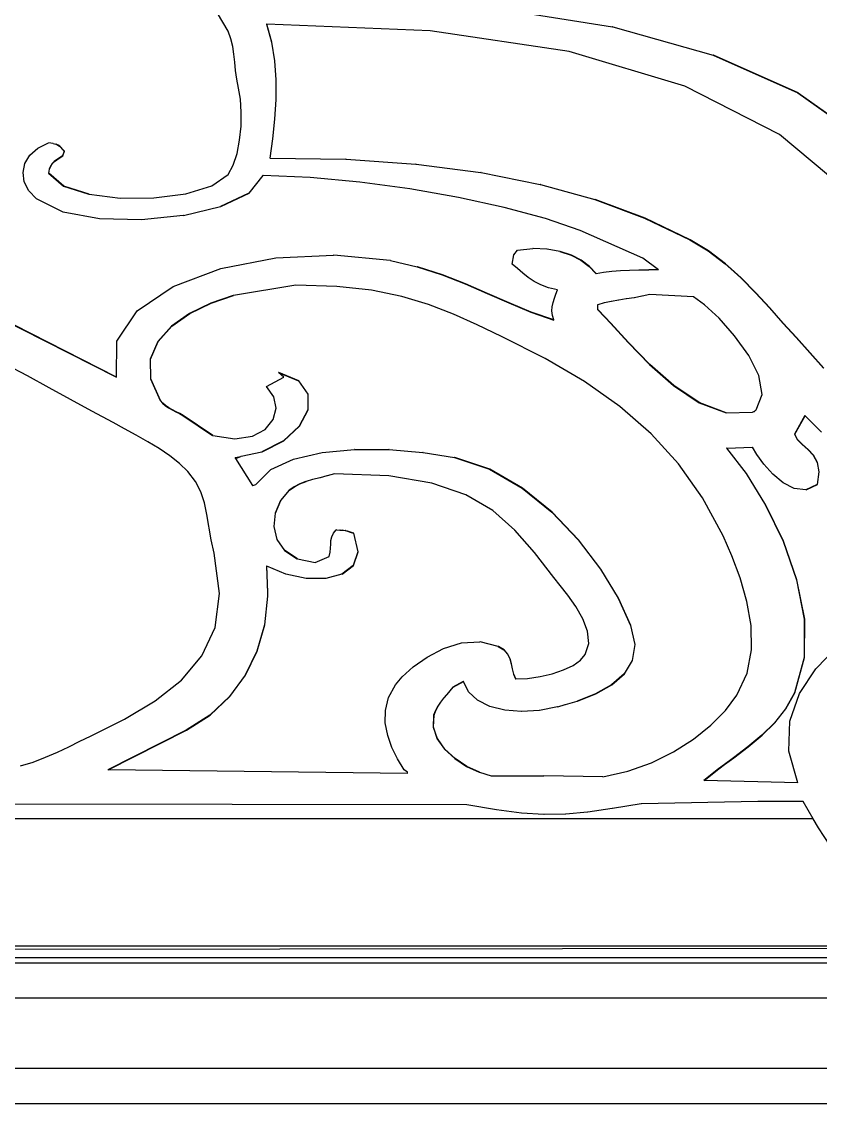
# Model space of a CAD drawing. Header units: inches. Extents: x 1397 to 20304, y -27267 to -746.
# Drawn here: x 14009.05 to 14020.41, y -23975.76 to -23960.36 of the extents above; entities that cross this region are included whole.
import ezdxf

# ---------------------------------------------------------------- set-up
doc = ezdxf.new("R2010")
doc.units = ezdxf.units.IN
doc.header["$LTSCALE"] = 17
doc.header["$MEASUREMENT"] = 0
doc.layers.add('25 BOT BAR', color=12, linetype='Continuous', lineweight=25)

# ---------------------------------------------------------------- blocks, each defined once
blk = doc.blocks.new('A$C99292ed1')
for p, q in [((95.521, 16.492), (95.294, 16.971)), ((99.402, 16.884), (100.993, 16.566)), ((95.563, 16.355), (95.521, 16.492)), ((96.067, 16.617), (96.138, 16.297)), ((96.072, 16.616), (96.067, 16.617)), ((96.143, 16.297), (96.072, 16.616)), ((98.396, 16.496), (96.072, 16.616)), ((100.373, 16.127), (98.396, 16.496)), ((100.997, 16.566), (100.993, 16.566)), ((100.997, 16.566), (102.423, 16.064)), ((95.589, 16.217), (95.563, 16.355)), ((95.606, 16.079), (95.589, 16.217)), ((96.143, 16.297), (96.138, 16.297)), ((96.138, 16.297), (96.181, 15.964)), ((96.186, 15.964), (96.143, 16.297)), ((95.617, 15.937), (95.606, 16.079)), ((102.022, 15.511), (100.373, 16.127)), ((102.423, 16.064), (103.63, 15.394)), ((102.428, 16.064), (102.423, 16.064)), ((103.635, 15.394), (102.428, 16.064)), ((95.629, 15.791), (95.617, 15.937)), ((96.186, 15.964), (96.181, 15.964)), ((96.181, 15.964), (96.2, 15.622)), ((96.205, 15.622), (96.186, 15.964)), ((95.645, 15.638), (95.629, 15.791)), ((95.67, 15.476), (95.645, 15.638)), ((96.2, 15.622), (96.199, 15.37)), ((96.205, 15.622), (96.2, 15.622)), ((96.204, 15.37), (96.205, 15.622)), ((95.697, 15.279), (95.67, 15.476)), ((103.366, 14.649), (102.022, 15.511)), ((95.709, 15.048), (95.697, 15.279)), ((96.199, 15.273), (96.182, 14.923)), ((96.187, 14.923), (96.204, 15.273)), ((96.199, 15.37), (96.204, 15.37)), ((96.199, 15.37), (96.199, 15.273)), ((96.204, 15.273), (96.199, 15.273)), ((96.204, 15.273), (96.204, 15.37)), ((103.635, 15.394), (103.63, 15.394)), ((103.63, 15.394), (104.556, 14.57)), ((103.635, 15.394), (104.521, 14.606)), ((95.706, 14.8), (95.709, 15.048)), ((95.686, 14.549), (95.706, 14.8)), ((96.182, 14.923), (96.153, 14.574)), ((96.158, 14.574), (96.187, 14.923)), ((96.187, 14.923), (96.182, 14.923)), ((104.426, 13.543), (103.366, 14.649)), ((92.813, 14.409), (92.967, 14.501)), ((92.97, 14.5), (92.967, 14.501)), ((92.972, 14.501), (92.97, 14.5)), ((93.027, 14.49), (92.972, 14.501)), ((93.032, 14.49), (93.027, 14.49)), ((93.032, 14.49), (93.07, 14.477)), ((93.074, 14.477), (93.07, 14.477)), ((93.07, 14.477), (93.1, 14.462)), ((93.105, 14.462), (93.074, 14.477)), ((95.65, 14.312), (95.686, 14.549)), ((96.153, 14.574), (96.116, 14.232)), ((96.121, 14.232), (96.158, 14.574)), ((96.158, 14.574), (96.153, 14.574)), ((92.7, 14.285), (92.813, 14.409)), ((93.105, 14.462), (93.1, 14.462)), ((93.1, 14.462), (93.123, 14.444)), ((93.127, 14.444), (93.105, 14.462)), ((93.123, 14.444), (93.142, 14.421)), ((93.127, 14.444), (93.123, 14.444)), ((93.147, 14.421), (93.127, 14.444)), ((93.147, 14.421), (93.142, 14.421)), ((93.142, 14.421), (93.163, 14.392)), ((93.168, 14.392), (93.147, 14.421)), ((93.168, 14.392), (93.163, 14.392)), ((93.163, 14.392), (93.19, 14.356)), ((93.19, 14.356), (93.166, 14.273)), ((93.195, 14.356), (93.168, 14.392)), ((93.17, 14.273), (93.195, 14.356)), ((93.195, 14.356), (93.19, 14.356)), ((92.631, 14.137), (92.7, 14.285)), ((93.046, 14.169), (93.017, 14.134)), ((93.022, 14.134), (93.051, 14.169)), ((93.082, 14.2), (93.046, 14.169)), ((93.051, 14.169), (93.046, 14.169)), ((93.051, 14.169), (93.086, 14.2)), ((93.121, 14.234), (93.082, 14.2)), ((93.086, 14.2), (93.082, 14.2)), ((93.086, 14.2), (93.126, 14.234)), ((93.166, 14.273), (93.121, 14.234)), ((93.126, 14.234), (93.121, 14.234)), ((93.126, 14.234), (93.17, 14.273)), ((93.17, 14.273), (93.166, 14.273)), ((95.595, 14.105), (95.65, 14.312)), ((96.121, 14.232), (96.116, 14.232)), ((96.121, 14.232), (97.195, 14.211)), ((97.2, 14.211), (97.195, 14.211)), ((97.2, 14.211), (98.194, 14.124)), ((92.604, 13.976), (92.631, 14.137)), ((92.977, 14.035), (92.967, 13.962)), ((92.972, 13.962), (92.981, 14.035)), ((92.993, 14.091), (92.977, 14.035)), ((92.981, 14.035), (92.977, 14.035)), ((92.981, 14.035), (92.998, 14.091)), ((93.017, 14.134), (92.993, 14.091)), ((92.998, 14.091), (92.993, 14.091)), ((92.998, 14.091), (93.022, 14.134)), ((93.022, 14.134), (93.017, 14.134)), ((95.521, 13.941), (95.595, 14.105)), ((98.199, 14.124), (98.194, 14.124)), ((98.199, 14.124), (99.116, 13.974)), ((92.622, 13.811), (92.604, 13.976)), ((92.972, 13.962), (92.967, 13.962)), ((92.967, 13.962), (93.182, 13.733)), ((93.187, 13.733), (92.972, 13.962)), ((95.29, 13.738), (95.521, 13.941)), ((96.017, 13.921), (95.815, 13.61)), ((95.82, 13.61), (96.022, 13.92)), ((96.022, 13.92), (96.017, 13.921)), ((96.69, 13.884), (96.022, 13.92)), ((97.395, 13.803), (96.69, 13.884)), ((99.121, 13.974), (99.116, 13.974)), ((99.121, 13.974), (99.964, 13.763)), ((92.685, 13.651), (92.622, 13.811)), ((93.187, 13.733), (93.182, 13.733)), ((93.182, 13.733), (93.541, 13.587)), ((93.546, 13.587), (93.187, 13.733)), ((94.919, 13.597), (95.29, 13.738)), ((98.106, 13.683), (97.395, 13.803)), ((99.969, 13.763), (99.964, 13.763)), ((99.969, 13.763), (100.741, 13.492)), ((92.794, 13.506), (92.685, 13.651)), ((93.546, 13.587), (93.541, 13.587)), ((93.546, 13.587), (93.988, 13.517)), ((94.467, 13.522), (94.919, 13.597)), ((95.815, 13.61), (95.414, 13.37)), ((95.419, 13.37), (95.82, 13.61)), ((95.82, 13.61), (95.815, 13.61)), ((98.8, 13.531), (98.106, 13.683)), ((93.174, 13.272), (92.794, 13.506)), ((93.988, 13.517), (94.467, 13.522)), ((99.452, 13.354), (98.8, 13.531)), ((100.741, 13.492), (101.449, 13.164)), ((100.746, 13.492), (100.741, 13.492)), ((101.454, 13.164), (100.746, 13.492)), ((93.694, 13.15), (93.174, 13.272)), ((94.886, 13.208), (95.414, 13.37)), ((95.419, 13.37), (95.414, 13.37)), ((100.037, 13.157), (99.452, 13.354)), ((94.29, 13.132), (93.694, 13.15)), ((94.881, 13.208), (94.29, 13.132)), ((94.886, 13.208), (94.881, 13.208)), ((100.53, 12.946), (100.037, 13.157)), ((101.454, 13.164), (101.449, 13.164)), ((101.449, 13.164), (102.093, 12.78)), ((102.097, 12.78), (101.454, 13.164)), ((101.423, 12.448), (100.53, 12.946)), ((102.097, 12.78), (102.093, 12.78)), ((102.093, 12.78), (102.353, 12.58)), ((102.358, 12.58), (102.097, 12.78)), ((96.201, 12.456), (97.023, 12.506)), ((97.025, 12.506), (97.023, 12.506)), ((97.028, 12.506), (97.025, 12.506)), ((97.827, 12.407), (97.028, 12.506)), ((99.563, 12.344), (99.588, 12.51)), ((99.588, 12.51), (99.638, 12.593)), ((99.638, 12.593), (99.857, 12.62)), ((99.861, 12.62), (99.857, 12.62)), ((99.862, 12.62), (99.861, 12.62)), ((100.059, 12.612), (99.862, 12.62)), ((100.063, 12.612), (100.059, 12.612)), ((100.241, 12.571), (100.063, 12.612)), ((100.241, 12.571), (100.403, 12.504)), ((100.246, 12.571), (100.241, 12.571)), ((100.408, 12.504), (100.246, 12.571)), ((100.403, 12.504), (100.543, 12.413)), ((100.408, 12.504), (100.403, 12.504)), ((100.548, 12.413), (100.408, 12.504)), ((102.358, 12.58), (102.353, 12.58)), ((102.353, 12.58), (102.593, 12.351)), ((102.598, 12.351), (102.358, 12.58)), ((95.42, 12.266), (96.201, 12.456)), ((97.832, 12.407), (97.827, 12.407)), ((97.832, 12.407), (98.214, 12.295)), ((99.64, 12.265), (99.563, 12.344)), ((100.548, 12.413), (100.543, 12.413)), ((100.543, 12.413), (100.66, 12.303)), ((100.665, 12.303), (100.548, 12.413)), ((101.646, 12.241), (101.423, 12.448)), ((102.598, 12.351), (102.593, 12.351)), ((102.593, 12.351), (102.675, 12.259)), ((102.678, 12.26), (102.598, 12.351)), ((94.742, 11.948), (95.42, 12.266)), ((98.219, 12.295), (98.214, 12.295)), ((98.214, 12.295), (98.567, 12.155)), ((98.572, 12.155), (98.219, 12.295)), ((99.714, 12.185), (99.64, 12.265)), ((99.791, 12.108), (99.714, 12.185)), ((100.66, 12.303), (100.754, 12.179)), ((100.665, 12.303), (100.66, 12.303)), ((100.758, 12.179), (100.665, 12.303)), ((100.754, 12.179), (100.758, 12.179)), ((100.758, 12.179), (100.863, 12.202)), ((100.863, 12.202), (100.98, 12.219)), ((100.98, 12.219), (101.104, 12.231)), ((101.104, 12.231), (101.233, 12.238)), ((101.233, 12.238), (101.368, 12.241)), ((101.368, 12.241), (101.506, 12.241)), ((101.506, 12.241), (101.508, 12.241)), ((101.511, 12.241), (101.508, 12.241)), ((101.646, 12.241), (101.511, 12.241)), ((102.675, 12.259), (102.678, 12.26)), ((102.675, 12.259), (102.816, 12.101)), ((102.821, 12.101), (102.678, 12.26)), ((98.567, 12.155), (98.895, 11.995)), ((98.572, 12.155), (98.567, 12.155)), ((98.899, 11.995), (98.572, 12.155)), ((99.875, 12.036), (99.791, 12.108)), ((99.97, 11.974), (99.875, 12.036)), ((102.821, 12.101), (102.816, 12.101)), ((102.816, 12.101), (103.025, 11.836)), ((103.03, 11.836), (102.821, 12.101)), ((94.228, 11.513), (94.742, 11.948)), ((96.488, 11.971), (95.6, 11.784)), ((97.068, 11.948), (96.488, 11.971)), ((97.563, 11.879), (97.068, 11.948)), ((97.993, 11.769), (97.563, 11.879)), ((98.895, 11.995), (99.208, 11.824)), ((98.899, 11.995), (98.895, 11.995)), ((99.212, 11.824), (98.899, 11.995)), ((100.079, 11.923), (99.97, 11.974)), ((100.208, 11.888), (100.079, 11.923)), ((100.186, 11.811), (100.208, 11.888)), ((95.596, 11.784), (95.275, 11.652)), ((95.28, 11.652), (95.6, 11.784)), ((95.6, 11.784), (95.596, 11.784)), ((98.375, 11.626), (97.993, 11.769)), ((99.212, 11.824), (99.208, 11.824)), ((99.208, 11.824), (99.516, 11.654)), ((99.521, 11.654), (99.212, 11.824)), ((100.145, 11.662), (100.164, 11.736)), ((100.164, 11.736), (100.186, 11.811)), ((101.187, 11.725), (101.082, 11.704)), ((101.192, 11.725), (101.187, 11.725)), ((101.299, 11.747), (101.192, 11.725)), ((101.303, 11.747), (101.299, 11.747)), ((101.411, 11.773), (101.303, 11.747)), ((101.416, 11.773), (101.411, 11.773)), ((101.522, 11.805), (101.416, 11.773)), ((102.142, 11.764), (101.522, 11.805)), ((102.299, 11.623), (102.142, 11.764)), ((103.03, 11.836), (103.025, 11.836)), ((103.025, 11.836), (103.224, 11.566)), ((103.229, 11.566), (103.03, 11.836)), ((91.975, 11.577), (93.934, 10.333)), ((93.934, 10.336), (91.98, 11.577)), ((95.275, 11.652), (94.974, 11.469)), ((94.979, 11.469), (95.28, 11.652)), ((95.28, 11.652), (95.275, 11.652)), ((98.727, 11.456), (98.375, 11.626)), ((99.521, 11.654), (99.516, 11.654)), ((99.516, 11.654), (99.83, 11.492)), ((99.834, 11.492), (99.521, 11.654)), ((100.128, 11.511), (100.132, 11.587)), ((100.132, 11.587), (100.145, 11.662)), ((100.778, 11.619), (100.778, 11.536)), ((100.783, 11.619), (100.778, 11.619)), ((100.871, 11.654), (100.783, 11.619)), ((100.783, 11.536), (100.783, 11.619)), ((100.876, 11.654), (100.871, 11.654)), ((100.972, 11.682), (100.876, 11.654)), ((100.976, 11.682), (100.972, 11.682)), ((101.077, 11.704), (100.976, 11.682)), ((101.082, 11.704), (101.077, 11.704)), ((102.507, 11.381), (102.299, 11.623)), ((103.224, 11.566), (103.416, 11.297)), ((103.229, 11.566), (103.224, 11.566)), ((103.421, 11.297), (103.229, 11.566)), ((93.939, 10.971), (94.228, 11.513)), ((94.974, 11.469), (94.715, 11.24)), ((94.72, 11.24), (94.979, 11.469)), ((94.979, 11.469), (94.974, 11.469)), ((99.068, 11.264), (98.727, 11.456)), ((99.834, 11.492), (99.83, 11.492)), ((99.83, 11.492), (100.158, 11.349)), ((100.158, 11.351), (99.834, 11.492)), ((100.136, 11.432), (100.128, 11.511)), ((100.158, 11.351), (100.136, 11.432)), ((100.783, 11.536), (100.778, 11.536)), ((100.778, 11.536), (100.883, 11.401)), ((100.886, 11.403), (100.783, 11.536)), ((100.883, 11.401), (100.886, 11.403)), ((100.883, 11.401), (100.964, 11.296)), ((100.969, 11.296), (100.886, 11.403)), ((99.414, 11.059), (99.068, 11.264)), ((100.158, 11.349), (100.158, 11.351)), ((100.964, 11.296), (101.215, 10.952)), ((100.969, 11.296), (100.964, 11.296)), ((101.22, 10.952), (100.969, 11.296)), ((102.729, 11.068), (102.507, 11.381)), ((103.416, 11.297), (103.605, 11.038)), ((103.421, 11.297), (103.416, 11.297)), ((103.61, 11.038), (103.421, 11.297)), ((94.715, 11.24), (94.521, 10.967)), ((94.525, 10.967), (94.72, 11.24)), ((94.72, 11.24), (94.715, 11.24)), ((93.934, 10.336), (93.939, 10.971)), ((94.521, 10.967), (94.414, 10.654)), ((94.419, 10.654), (94.525, 10.967)), ((94.525, 10.967), (94.521, 10.967)), ((100.035, 10.666), (99.414, 11.059)), ((101.215, 10.952), (101.518, 10.561)), ((101.22, 10.952), (101.215, 10.952)), ((101.523, 10.561), (101.22, 10.952)), ((102.93, 10.717), (102.729, 11.068)), ((103.61, 11.038), (103.605, 11.038)), ((103.605, 11.038), (103.995, 10.494)), ((104, 10.494), (103.61, 11.038)), ((94.414, 10.654), (94.417, 10.303)), ((94.419, 10.654), (94.414, 10.654)), ((94.422, 10.303), (94.419, 10.654)), ((100.594, 10.254), (100.035, 10.666)), ((103.072, 10.36), (102.93, 10.717)), ((92.67, 10.354), (92.361, 10.56)), ((101.518, 10.561), (101.86, 10.182)), ((101.523, 10.561), (101.518, 10.561)), ((101.864, 10.182), (101.523, 10.561)), ((92.975, 10.146), (92.67, 10.354)), ((93.934, 10.333), (93.934, 10.336)), ((96.067, 10.167), (96.315, 10.333)), ((96.315, 10.333), (96.24, 10.416)), ((96.245, 10.416), (96.24, 10.416)), ((96.24, 10.416), (96.25, 10.411)), ((96.529, 10.265), (96.245, 10.416)), ((96.245, 10.416), (96.25, 10.411)), ((96.25, 10.411), (96.524, 10.265)), ((103.119, 10.027), (103.072, 10.36)), ((94.417, 10.303), (94.554, 9.918)), ((94.422, 10.303), (94.417, 10.303)), ((94.559, 9.918), (94.422, 10.303)), ((96.173, 9.986), (96.067, 10.167)), ((96.524, 10.265), (96.657, 10.032)), ((96.529, 10.265), (96.524, 10.265)), ((96.662, 10.032), (96.529, 10.265)), ((101.095, 9.811), (100.594, 10.254)), ((101.86, 10.182), (102.227, 9.875)), ((101.864, 10.182), (101.86, 10.182)), ((102.232, 9.875), (101.864, 10.182)), ((93.278, 9.937), (92.975, 10.146)), ((96.657, 10.032), (96.655, 9.753)), ((96.662, 10.032), (96.657, 10.032)), ((96.66, 9.753), (96.662, 10.032)), ((103.035, 9.752), (103.119, 10.027)), ((93.581, 9.729), (93.278, 9.937)), ((94.554, 9.918), (94.587, 9.869)), ((94.559, 9.918), (94.554, 9.918)), ((94.592, 9.869), (94.559, 9.918)), ((94.587, 9.869), (94.628, 9.826)), ((94.592, 9.869), (94.587, 9.869)), ((94.632, 9.826), (94.592, 9.869)), ((96.205, 9.781), (96.173, 9.986)), ((102.227, 9.875), (102.607, 9.699)), ((102.232, 9.875), (102.227, 9.875)), ((102.611, 9.699), (102.232, 9.875)), ((93.885, 9.524), (93.581, 9.729)), ((94.628, 9.826), (94.675, 9.788)), ((94.632, 9.826), (94.628, 9.826)), ((94.679, 9.788), (94.632, 9.826)), ((94.675, 9.788), (94.725, 9.753)), ((94.679, 9.788), (94.675, 9.788)), ((94.73, 9.753), (94.679, 9.788)), ((94.725, 9.753), (94.777, 9.719)), ((94.73, 9.753), (94.725, 9.753)), ((94.782, 9.719), (94.73, 9.753)), ((94.777, 9.719), (94.829, 9.685)), ((94.782, 9.719), (94.777, 9.719)), ((94.833, 9.685), (94.782, 9.719)), ((96.164, 9.579), (96.205, 9.781)), ((96.655, 9.753), (96.534, 9.464)), ((96.539, 9.464), (96.66, 9.753)), ((96.66, 9.753), (96.655, 9.753)), ((101.541, 9.326), (101.095, 9.811)), ((102.611, 9.699), (102.985, 9.711)), ((102.985, 9.711), (103.001, 9.72)), ((103.001, 9.72), (103.01, 9.725)), ((103.01, 9.725), (103.018, 9.732)), ((103.018, 9.732), (103.024, 9.739)), ((103.024, 9.739), (103.035, 9.752)), ((94.829, 9.685), (94.877, 9.648)), ((94.833, 9.685), (94.829, 9.685)), ((94.881, 9.648), (94.833, 9.685)), ((94.877, 9.648), (95.298, 9.296)), ((94.881, 9.648), (94.877, 9.648)), ((95.303, 9.296), (94.881, 9.648)), ((96.051, 9.404), (96.164, 9.579)), ((102.607, 9.699), (102.611, 9.699)), ((103.729, 9.648), (103.58, 9.317)), ((103.585, 9.317), (103.732, 9.645)), ((103.732, 9.645), (103.729, 9.648)), ((103.966, 9.352), (103.732, 9.645)), ((94.048, 9.415), (93.885, 9.524)), ((94.216, 9.303), (94.048, 9.415)), ((95.868, 9.281), (96.051, 9.404)), ((96.534, 9.464), (96.311, 9.202)), ((96.316, 9.202), (96.539, 9.464)), ((96.539, 9.464), (96.534, 9.464)), ((94.382, 9.185), (94.216, 9.303)), ((95.303, 9.296), (95.298, 9.296)), ((95.303, 9.296), (95.617, 9.237)), ((95.617, 9.237), (95.868, 9.281)), ((101.932, 8.788), (101.541, 9.326)), ((103.58, 9.317), (103.621, 9.221)), ((103.585, 9.317), (103.58, 9.317)), ((103.626, 9.221), (103.585, 9.317)), ((94.542, 9.063), (94.382, 9.185)), ((96.311, 9.202), (96.001, 9.002)), ((96.006, 9.002), (96.316, 9.202)), ((96.316, 9.202), (96.311, 9.202)), ((102.618, 9.068), (102.985, 9.088)), ((103.047, 8.956), (102.985, 9.088)), ((103.621, 9.221), (103.689, 9.136)), ((103.626, 9.221), (103.621, 9.221)), ((103.694, 9.136), (103.626, 9.221)), ((103.689, 9.136), (103.769, 9.048)), ((103.694, 9.136), (103.689, 9.136)), ((103.774, 9.048), (103.694, 9.136)), ((94.694, 8.933), (94.542, 9.063)), ((94.831, 8.797), (94.694, 8.933)), ((95.709, 8.925), (96.001, 9.002)), ((96.006, 9.002), (96.001, 9.002)), ((96.453, 8.875), (96.859, 8.992)), ((96.859, 8.992), (97.321, 9.046)), ((97.326, 9.046), (97.321, 9.046)), ((97.326, 9.046), (97.808, 9.044)), ((97.813, 9.044), (97.808, 9.044)), ((97.813, 9.044), (98.292, 8.994)), ((98.297, 8.994), (98.292, 8.994)), ((98.297, 8.994), (98.745, 8.902)), ((102.613, 9.068), (102.892, 8.619)), ((102.618, 9.068), (102.613, 9.068)), ((102.897, 8.619), (102.618, 9.068)), ((103.145, 8.785), (103.047, 8.956)), ((103.769, 9.048), (103.846, 8.946)), ((103.774, 9.048), (103.769, 9.048)), ((103.85, 8.946), (103.774, 9.048)), ((103.846, 8.946), (103.904, 8.816)), ((103.85, 8.946), (103.846, 8.946)), ((103.908, 8.816), (103.85, 8.946)), ((94.951, 8.653), (94.831, 8.797)), ((95.625, 8.902), (95.621, 8.902)), ((95.621, 8.902), (95.628, 8.887)), ((95.625, 8.902), (95.703, 8.922)), ((95.632, 8.888), (95.625, 8.902)), ((95.628, 8.887), (95.632, 8.888)), ((95.628, 8.887), (95.868, 8.404)), ((95.632, 8.888), (95.703, 8.922)), ((95.872, 8.406), (95.632, 8.888)), ((95.703, 8.922), (95.709, 8.925)), ((96.129, 8.689), (96.453, 8.875)), ((98.745, 8.902), (99.241, 8.695)), ((98.75, 8.902), (98.745, 8.902)), ((99.246, 8.695), (98.75, 8.902)), ((102.272, 8.187), (101.932, 8.788)), ((103.271, 8.607), (103.145, 8.785)), ((103.904, 8.816), (103.928, 8.647)), ((103.908, 8.816), (103.904, 8.816)), ((103.932, 8.647), (103.908, 8.816)), ((95.057, 8.478), (94.951, 8.653)), ((95.918, 8.425), (96.129, 8.689)), ((96.133, 8.688), (96.133, 8.687)), ((99.241, 8.695), (99.705, 8.36)), ((99.246, 8.695), (99.241, 8.695)), ((99.71, 8.36), (99.246, 8.695)), ((103.928, 8.647), (103.903, 8.425)), ((103.908, 8.425), (103.932, 8.647)), ((103.932, 8.647), (103.928, 8.647)), ((95.132, 8.292), (95.057, 8.478)), ((96.63, 8.475), (96.541, 8.434)), ((96.545, 8.434), (96.635, 8.475)), ((96.635, 8.475), (96.63, 8.475)), ((96.725, 8.511), (96.635, 8.475)), ((96.73, 8.511), (96.725, 8.511)), ((96.826, 8.543), (96.73, 8.511)), ((96.831, 8.543), (96.826, 8.543)), ((96.929, 8.576), (96.831, 8.543)), ((96.934, 8.576), (96.929, 8.576)), ((97.034, 8.612), (96.934, 8.576)), ((97.81, 8.575), (97.034, 8.612)), ((98.423, 8.449), (97.81, 8.575)), ((102.892, 8.619), (103.17, 8.058)), ((102.897, 8.619), (102.892, 8.619)), ((103.175, 8.058), (102.897, 8.619)), ((103.418, 8.452), (103.271, 8.607)), ((95.868, 8.404), (95.872, 8.406)), ((95.872, 8.406), (95.918, 8.425)), ((96.389, 8.321), (96.266, 8.138)), ((96.271, 8.138), (96.394, 8.321)), ((96.46, 8.384), (96.389, 8.321)), ((96.394, 8.321), (96.389, 8.321)), ((96.394, 8.321), (96.465, 8.384)), ((96.541, 8.434), (96.46, 8.384)), ((96.465, 8.384), (96.46, 8.384)), ((96.465, 8.384), (96.545, 8.434)), ((96.545, 8.434), (96.541, 8.434)), ((98.905, 8.24), (98.423, 8.449)), ((99.705, 8.36), (100.129, 7.931)), ((99.71, 8.36), (99.705, 8.36)), ((100.134, 7.931), (99.71, 8.36)), ((103.578, 8.349), (103.418, 8.452)), ((103.742, 8.33), (103.578, 8.349)), ((103.903, 8.425), (103.742, 8.33)), ((103.747, 8.33), (103.742, 8.33)), ((103.747, 8.33), (103.908, 8.425)), ((103.908, 8.425), (103.903, 8.425)), ((95.184, 8.095), (95.132, 8.292)), ((99.288, 7.958), (98.905, 8.24)), ((102.564, 7.512), (102.272, 8.187)), ((95.221, 7.887), (95.184, 8.095)), ((96.266, 8.138), (96.193, 7.915)), ((96.198, 7.915), (96.271, 8.138)), ((96.271, 8.138), (96.266, 8.138)), ((103.17, 8.058), (103.419, 7.416)), ((103.175, 8.058), (103.17, 8.058)), ((103.423, 7.416), (103.175, 8.058)), ((95.282, 7.44), (95.221, 7.887)), ((96.193, 7.915), (96.175, 7.677)), ((96.179, 7.677), (96.198, 7.915)), ((96.198, 7.915), (96.193, 7.915)), ((99.603, 7.613), (99.288, 7.958)), ((100.129, 7.931), (100.503, 7.438)), ((100.134, 7.931), (100.129, 7.931)), ((100.508, 7.438), (100.134, 7.931)), ((96.175, 7.677), (96.217, 7.447)), ((96.179, 7.677), (96.175, 7.677)), ((96.221, 7.447), (96.179, 7.677)), ((96.998, 7.492), (97.02, 7.555)), ((97.02, 7.555), (97.059, 7.616)), ((97.064, 7.616), (97.059, 7.616)), ((97.064, 7.616), (97.112, 7.613)), ((97.117, 7.613), (97.112, 7.613)), ((97.117, 7.613), (97.155, 7.609)), ((97.16, 7.609), (97.155, 7.609)), ((97.16, 7.609), (97.19, 7.602)), ((97.194, 7.602), (97.19, 7.602)), ((97.194, 7.602), (97.219, 7.594)), ((97.219, 7.594), (97.246, 7.583)), ((97.224, 7.594), (97.219, 7.594)), ((97.251, 7.583), (97.224, 7.594)), ((97.246, 7.583), (97.275, 7.57)), ((97.251, 7.583), (97.246, 7.583)), ((97.279, 7.57), (97.251, 7.583)), ((97.275, 7.57), (97.307, 7.554)), ((97.279, 7.57), (97.275, 7.57)), ((97.312, 7.554), (97.279, 7.57)), ((97.307, 7.554), (97.366, 7.222)), ((97.312, 7.554), (97.307, 7.554)), ((97.371, 7.222), (97.312, 7.554)), ((99.883, 7.212), (99.603, 7.613)), ((95.323, 7.201), (95.282, 7.44)), ((96.217, 7.447), (96.325, 7.247)), ((96.221, 7.447), (96.217, 7.447)), ((96.33, 7.247), (96.221, 7.447)), ((96.982, 7.36), (96.986, 7.427)), ((96.986, 7.427), (96.998, 7.492)), ((100.503, 7.438), (100.82, 6.917)), ((100.508, 7.438), (100.503, 7.438)), ((100.825, 6.917), (100.508, 7.438)), ((102.69, 7.155), (102.564, 7.512)), ((103.419, 7.416), (103.611, 6.728)), ((103.423, 7.416), (103.419, 7.416)), ((103.616, 6.728), (103.423, 7.416)), ((96.325, 7.247), (96.504, 7.102)), ((96.33, 7.247), (96.325, 7.247)), ((96.509, 7.102), (96.33, 7.247)), ((96.973, 7.217), (96.979, 7.29)), ((96.979, 7.29), (96.982, 7.36)), ((95.4, 6.483), (95.323, 7.201)), ((96.509, 7.102), (96.504, 7.102)), ((96.509, 7.102), (96.761, 7.035)), ((96.761, 7.035), (96.96, 7.139)), ((96.96, 7.139), (96.973, 7.217)), ((97.366, 7.222), (97.302, 6.981)), ((97.306, 6.981), (97.371, 7.222)), ((97.371, 7.222), (97.366, 7.222)), ((100.158, 6.766), (99.883, 7.212)), ((102.809, 6.761), (102.69, 7.155)), ((96.067, 6.973), (96.082, 6.499)), ((96.072, 6.971), (96.067, 6.973)), ((96.087, 6.497), (96.072, 6.971)), ((96.345, 6.829), (96.072, 6.971)), ((97.302, 6.981), (97.14, 6.825)), ((97.145, 6.825), (97.306, 6.981)), ((97.306, 6.981), (97.302, 6.981)), ((96.634, 6.753), (96.345, 6.829)), ((97.14, 6.825), (96.913, 6.75)), ((97.145, 6.825), (97.14, 6.825)), ((100.82, 6.917), (101.072, 6.398)), ((100.825, 6.917), (100.82, 6.917)), ((101.077, 6.398), (100.825, 6.917)), ((96.913, 6.75), (96.634, 6.753)), ((100.246, 6.628), (100.158, 6.766)), ((100.356, 6.452), (100.246, 6.628)), ((102.905, 6.343), (102.809, 6.761)), ((103.611, 6.728), (103.721, 6.026)), ((103.616, 6.728), (103.611, 6.728)), ((103.726, 6.026), (103.616, 6.728)), ((95.336, 5.879), (95.4, 6.483)), ((96.082, 6.499), (96.087, 6.497)), ((96.082, 6.499), (96.084, 6.434)), ((96.089, 6.434), (96.087, 6.497)), ((96.084, 6.434), (96.038, 5.927)), ((96.043, 5.927), (96.089, 6.434)), ((96.089, 6.434), (96.084, 6.434)), ((100.47, 6.251), (100.356, 6.452)), ((101.072, 6.398), (101.249, 5.916)), ((101.077, 6.398), (101.072, 6.398)), ((101.254, 5.916), (101.077, 6.398)), ((102.964, 5.912), (102.905, 6.343)), ((100.57, 6.033), (100.47, 6.251)), ((100.638, 5.812), (100.57, 6.033)), ((103.721, 6.026), (103.72, 5.343)), ((103.726, 6.026), (103.721, 6.026)), ((103.724, 5.343), (103.726, 6.026)), ((95.149, 5.372), (95.336, 5.879)), ((96.038, 5.927), (95.931, 5.457)), ((95.936, 5.457), (96.043, 5.927)), ((96.043, 5.927), (96.038, 5.927)), ((101.249, 5.916), (101.308, 5.578)), ((101.254, 5.916), (101.249, 5.916)), ((101.313, 5.578), (101.254, 5.916)), ((102.97, 5.482), (102.964, 5.912)), ((100.655, 5.596), (100.638, 5.812)), ((98.587, 5.505), (98.841, 5.605)), ((98.841, 5.605), (99.104, 5.626)), ((99.109, 5.626), (99.104, 5.626)), ((99.104, 5.626), (99.105, 5.626)), ((99.109, 5.626), (99.105, 5.626)), ((99.365, 5.542), (99.109, 5.626)), ((100.605, 5.397), (100.655, 5.596)), ((101.308, 5.578), (101.272, 5.293)), ((101.277, 5.293), (101.313, 5.578)), ((101.313, 5.578), (101.308, 5.578)), ((95.931, 5.457), (95.764, 5.029)), ((95.769, 5.029), (95.936, 5.457)), ((95.936, 5.457), (95.931, 5.457)), ((98.355, 5.353), (98.587, 5.505)), ((99.365, 5.542), (99.446, 5.479)), ((99.37, 5.542), (99.365, 5.542)), ((99.451, 5.479), (99.37, 5.542)), ((99.446, 5.479), (99.498, 5.404)), ((99.451, 5.479), (99.446, 5.479)), ((99.503, 5.404), (99.451, 5.479)), ((99.498, 5.404), (99.53, 5.321)), ((99.503, 5.404), (99.498, 5.404)), ((99.535, 5.321), (99.503, 5.404)), ((100.537, 5.296), (100.605, 5.397)), ((102.907, 5.064), (102.97, 5.482)), ((103.884, 5.145), (104.186, 5.536)), ((94.859, 4.943), (95.149, 5.372)), ((98.156, 5.177), (98.355, 5.353)), ((99.53, 5.321), (99.549, 5.232)), ((99.535, 5.321), (99.53, 5.321)), ((99.553, 5.232), (99.535, 5.321)), ((100.43, 5.204), (100.537, 5.296)), ((101.272, 5.293), (101.157, 5.055)), ((101.161, 5.055), (101.277, 5.293)), ((101.277, 5.293), (101.272, 5.293)), ((103.72, 5.343), (103.58, 4.713)), ((103.585, 4.713), (103.724, 5.343)), ((103.724, 5.343), (103.72, 5.343)), ((98.001, 5.003), (98.156, 5.177)), ((99.549, 5.232), (99.563, 5.14)), ((99.553, 5.232), (99.549, 5.232)), ((99.568, 5.14), (99.553, 5.232)), ((99.563, 5.14), (99.582, 5.049)), ((99.568, 5.14), (99.563, 5.14)), ((99.587, 5.049), (99.568, 5.14)), ((100.133, 5.056), (100.292, 5.123)), ((100.292, 5.123), (100.43, 5.204)), ((103.652, 4.701), (103.884, 5.145)), ((94.485, 4.575), (94.859, 4.943)), ((95.764, 5.029), (95.54, 4.648)), ((95.545, 4.648), (95.769, 5.029)), ((95.769, 5.029), (95.764, 5.029)), ((97.902, 4.858), (98.001, 5.003)), ((99.582, 5.049), (99.613, 4.962)), ((99.587, 5.049), (99.582, 5.049)), ((99.618, 4.962), (99.587, 5.049)), ((99.613, 4.962), (99.618, 4.962)), ((99.618, 4.962), (99.784, 4.973)), ((99.784, 4.973), (99.96, 5.006)), ((99.96, 5.006), (100.133, 5.056)), ((101.157, 5.055), (100.977, 4.858)), ((100.982, 4.858), (101.161, 5.055)), ((101.161, 5.055), (101.157, 5.055)), ((102.762, 4.671), (102.907, 5.064)), ((97.806, 4.631), (97.902, 4.858)), ((98.72, 4.816), (98.679, 4.749)), ((98.684, 4.749), (98.725, 4.816)), ((98.869, 4.92), (98.72, 4.816)), ((98.725, 4.816), (98.72, 4.816)), ((98.725, 4.816), (98.87, 4.917)), ((98.87, 4.917), (98.869, 4.92)), ((98.941, 4.732), (98.87, 4.917)), ((100.977, 4.858), (100.749, 4.698)), ((100.754, 4.698), (100.982, 4.858)), ((100.982, 4.858), (100.977, 4.858)), ((95.54, 4.648), (95.26, 4.32)), ((95.265, 4.32), (95.545, 4.648)), ((95.545, 4.648), (95.54, 4.648)), ((97.761, 4.404), (97.806, 4.631)), ((98.635, 4.684), (98.589, 4.618)), ((98.594, 4.618), (98.64, 4.684)), ((98.679, 4.749), (98.635, 4.684)), ((98.64, 4.684), (98.635, 4.684)), ((98.64, 4.684), (98.684, 4.749)), ((98.684, 4.749), (98.679, 4.749)), ((99.07, 4.584), (98.941, 4.732)), ((100.749, 4.698), (100.488, 4.568)), ((100.492, 4.568), (100.754, 4.698)), ((100.754, 4.698), (100.749, 4.698)), ((102.601, 4.404), (102.762, 4.671)), ((103.58, 4.713), (103.452, 4.429)), ((103.457, 4.429), (103.585, 4.713)), ((103.515, 4.209), (103.652, 4.701)), ((103.585, 4.713), (103.58, 4.713)), ((94.046, 4.248), (94.485, 4.575)), ((98.505, 4.479), (98.472, 4.403)), ((98.477, 4.403), (98.51, 4.479)), ((98.545, 4.55), (98.505, 4.479)), ((98.51, 4.479), (98.505, 4.479)), ((98.51, 4.479), (98.55, 4.55)), ((98.589, 4.618), (98.545, 4.55)), ((98.55, 4.55), (98.545, 4.55)), ((98.55, 4.55), (98.594, 4.618)), ((98.594, 4.618), (98.589, 4.618)), ((99.247, 4.475), (99.07, 4.584)), ((99.459, 4.408), (99.247, 4.475)), ((100.213, 4.464), (100.32, 4.506)), ((100.32, 4.506), (100.322, 4.505)), ((100.322, 4.505), (100.488, 4.568)), ((100.492, 4.568), (100.488, 4.568)), ((95.26, 4.32), (94.926, 4.049)), ((94.931, 4.049), (95.265, 4.32)), ((95.265, 4.32), (95.26, 4.32)), ((97.759, 4.179), (97.761, 4.404)), ((98.447, 4.319), (98.438, 4.106)), ((98.443, 4.106), (98.452, 4.319)), ((98.472, 4.403), (98.447, 4.319)), ((98.452, 4.319), (98.447, 4.319)), ((98.452, 4.319), (98.477, 4.403)), ((98.477, 4.403), (98.472, 4.403)), ((99.697, 4.383), (99.459, 4.408)), ((99.7, 4.384), (99.697, 4.383)), ((99.7, 4.384), (99.702, 4.383)), ((99.95, 4.402), (99.702, 4.383)), ((99.955, 4.402), (99.95, 4.402)), ((100.208, 4.464), (99.955, 4.402)), ((100.213, 4.464), (100.208, 4.464)), ((102.393, 4.142), (102.601, 4.404)), ((103.452, 4.429), (103.296, 4.181)), ((103.3, 4.181), (103.457, 4.429)), ((103.457, 4.429), (103.452, 4.429)), ((93.562, 3.945), (94.046, 4.248)), ((97.793, 3.958), (97.759, 4.179)), ((103.296, 4.181), (103.116, 3.96)), ((103.12, 3.96), (103.3, 4.181)), ((103.3, 4.181), (103.296, 4.181)), ((103.499, 3.678), (103.515, 4.209)), ((94.926, 4.049), (93.81, 3.344)), ((93.815, 3.344), (94.931, 4.049)), ((94.931, 4.049), (94.926, 4.049)), ((98.438, 4.106), (98.495, 3.902)), ((98.443, 4.106), (98.438, 4.106)), ((98.499, 3.902), (98.443, 4.106)), ((102.144, 3.892), (102.393, 4.142)), ((93.257, 3.757), (93.413, 3.854)), ((93.413, 3.854), (93.562, 3.945)), ((97.854, 3.744), (97.793, 3.958)), ((98.495, 3.902), (98.602, 3.713)), ((98.499, 3.902), (98.495, 3.902)), ((98.607, 3.713), (98.499, 3.902)), ((101.859, 3.666), (102.144, 3.892)), ((103.116, 3.96), (102.919, 3.756)), ((102.924, 3.756), (103.12, 3.96)), ((103.12, 3.96), (103.116, 3.96)), ((93.095, 3.66), (93.257, 3.757)), ((97.934, 3.538), (97.854, 3.744)), ((98.602, 3.713), (98.747, 3.546)), ((98.607, 3.713), (98.602, 3.713)), ((98.752, 3.546), (98.607, 3.713)), ((102.919, 3.756), (102.712, 3.56)), ((102.717, 3.56), (102.924, 3.756)), ((102.924, 3.756), (102.919, 3.756)), ((92.75, 3.484), (92.926, 3.568)), ((92.926, 3.568), (93.095, 3.66)), ((98.747, 3.546), (98.915, 3.407)), ((98.752, 3.546), (98.747, 3.546)), ((98.92, 3.407), (98.752, 3.546)), ((101.545, 3.472), (101.859, 3.666)), ((102.712, 3.56), (102.584, 3.441)), ((102.587, 3.439), (102.717, 3.56)), ((102.717, 3.56), (102.712, 3.56)), ((103.63, 3.116), (103.499, 3.678)), ((92.566, 3.415), (92.75, 3.484)), ((98.026, 3.344), (97.934, 3.538)), ((98.915, 3.407), (99.093, 3.303)), ((98.92, 3.407), (98.915, 3.407)), ((99.097, 3.303), (98.92, 3.407)), ((101.208, 3.32), (101.545, 3.472)), ((102.584, 3.441), (102.501, 3.363)), ((102.505, 3.363), (102.587, 3.439)), ((102.584, 3.441), (102.587, 3.439)), ((93.815, 3.344), (93.81, 3.344)), ((98.075, 3.282), (93.815, 3.344)), ((98.075, 3.302), (98.026, 3.344)), ((98.075, 3.282), (98.075, 3.302)), ((99.097, 3.303), (99.093, 3.303)), ((99.097, 3.303), (99.266, 3.24)), ((99.266, 3.24), (100.014, 3.24)), ((100.853, 3.22), (100.014, 3.24)), ((100.853, 3.22), (101.208, 3.32)), ((102.501, 3.363), (102.291, 3.157)), ((102.296, 3.157), (102.505, 3.363)), ((102.505, 3.363), (102.501, 3.363)), ((102.296, 3.157), (102.291, 3.157)), ((103.63, 3.116), (102.296, 3.157)), ((103.06, 2.784), (101.403, 2.743)), ((103.704, 2.784), (103.06, 2.784)), ((103.849, 2.472), (103.704, 2.784)), ((98.919, 2.722), (88.261, 2.743)), ((99.339, 2.632), (98.919, 2.722)), ((99.697, 2.575), (99.339, 2.632)), ((100.988, 2.655), (100.641, 2.593)), ((100.992, 2.655), (100.988, 2.655)), ((101.398, 2.743), (100.992, 2.655)), ((101.403, 2.743), (101.398, 2.743)), ((103.849, 2.472), (87.374, 2.472)), ((100.016, 2.551), (99.697, 2.575)), ((100.019, 2.551), (100.016, 2.551)), ((100.019, 2.551), (100.02, 2.551)), ((100.321, 2.557), (100.02, 2.551)), ((100.326, 2.557), (100.321, 2.557)), ((100.637, 2.593), (100.326, 2.557)), ((100.641, 2.593), (100.637, 2.593)), ((103.922, 2.315), (103.849, 2.472)), ((104.166, 1.852), (103.922, 2.315)), ((87.889, 0.15), (106.135, 0.171)), ((87.951, 0.212), (104.521, 0.212)), ((108.862, 0), (74.642, 0))]:
    blk.add_line(p, q)
at = {"layer": '25 BOT BAR'}
blk.add_line((148.015, 0), (0.015, 0), dxfattribs=at)

msp = doc.modelspace()

# ---------------------------------------------------------------- linework, layer by layer
at = {"layer": '25 BOT BAR'}
for p, q in [((13916.475, -23973.759), (14064.475, -23973.759)), ((13914.975, -23974.259), (14065.975, -23974.259)), ((13915.475, -23975.259), (14065.475, -23975.259)), ((13915.475, -23975.759), (14065.475, -23975.759))]:
    msp.add_line(p, q, dxfattribs=at)

# ---------------------------------------------------------------- block references
at = {"layer": '25 BOT BAR', "yscale": 0.8}
msp.add_blockref('A$C99292ed1', (13916.461, -23973.687), dxfattribs=at)

doc.saveas('drawing.dxf')
